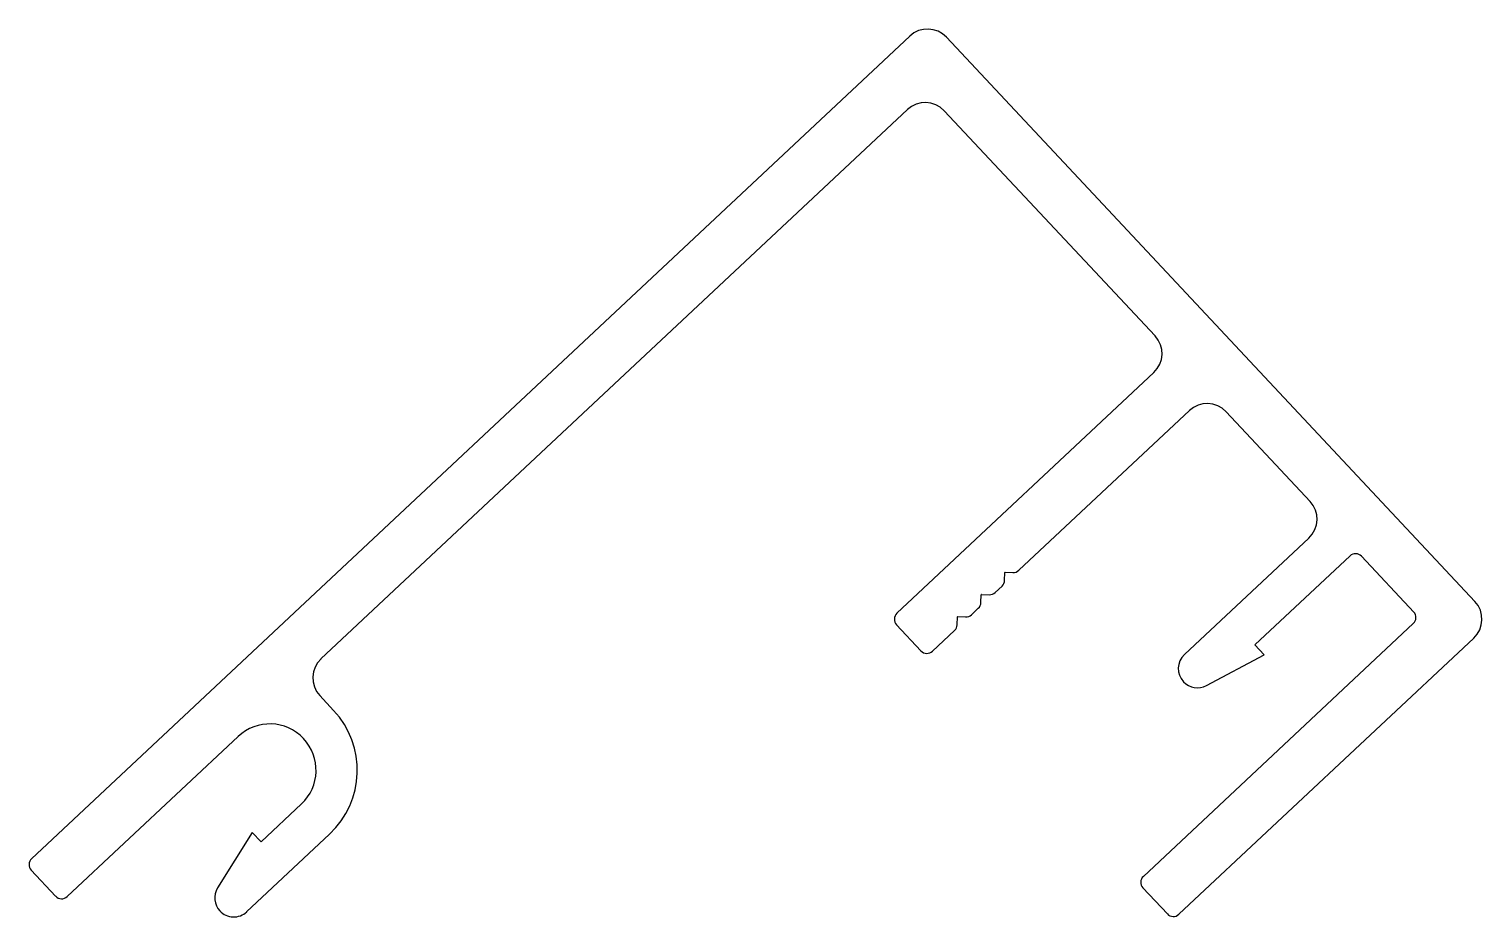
# Model space of a CAD drawing. Header units: inches. Extents: x -23 to 21.7, y 0.1 to 27.4.
import ezdxf

# ---------------------------------------------------------------- set-up
doc = ezdxf.new("R2010")
doc.units = ezdxf.units.IN
doc.header["$MEASUREMENT"] = 0
doc.layers.add('5', color=7, linetype='Continuous')

msp = doc.modelspace()

# ---------------------------------------------------------------- linework, layer by layer
at = {"layer": '5', "color": 7, "linetype": 'Continuous'}
for p, q in [((4.114, 27.194), (-22.925, 1.864)), ((21.516, 9.787), (5.245, 27.157)), ((-14.015, 8.018), (4.04, 24.932)), ((5.171, 24.895), (11.666, 17.962)), ((11.629, 16.831), (3.718, 9.42)), ((7.471, 10.744), (12.723, 15.664)), ((13.853, 15.627), (16.438, 12.868)), ((16.401, 11.737), (12.569, 8.148)), ((14.744, 8.445), (17.67, 11.186)), ((18.024, 11.175), (19.63, 9.46)), ((7.034, 10.435), (7.042, 10.676)), ((7.05, 10.684), (7.292, 10.676)), ((6.304, 9.751), (6.312, 9.993)), ((6.32, 10.001), (6.562, 9.993)), ((6.741, 10.06), (6.955, 10.26)), ((6.955, 10.26), (6.741, 10.06)), ((6.741, 10.06), (6.955, 10.26)), ((6.955, 10.26), (6.741, 10.06)), ((6.741, 10.06), (6.955, 10.26)), ((6.741, 10.06), (6.741, 10.06)), ((6.011, 9.376), (6.225, 9.577)), ((3.706, 9.067), (4.458, 8.264)), ((5.574, 9.067), (5.582, 9.309)), ((5.59, 9.317), (5.832, 9.309)), ((19.619, 9.106), (11.306, 1.32)), ((4.812, 8.253), (5.495, 8.893)), ((5.495, 8.893), (5.495, 8.893)), ((5.495, 8.893), (5.495, 8.893)), ((12.4, 0.152), (21.479, 8.657)), ((13.25, 7.197), (15.024, 8.146)), ((15.024, 8.146), (14.744, 8.445)), ((-13.625, 6.432), (-14.052, 6.888)), ((-21.831, 0.697), (-16.566, 5.629)), ((-14.617, 3.549), (-15.862, 2.384)), ((-16.135, 2.675), (-17.199, 0.964)), ((-16.304, 0.229), (-13.749, 2.622)), ((-15.862, 2.384), (-16.135, 2.675)), ((-22.937, 1.511), (-22.185, 0.708)), ((11.295, 0.966), (12.047, 0.163))]:
    msp.add_line(p, q, dxfattribs=at)
for centre, radius, start, end in [((4.661, 26.61), 0.8, 43.13, 133.13), ((4.587, 24.348), 0.8, 43.13, 133.13), ((11.082, 17.415), 0.8, 313.13, 43.13), ((13.27, 15.08), 0.8, 43.13, 133.13), ((15.854, 12.321), 0.8, 313.13, 43.13), ((17.841, 11.004), 0.25, 43.13, 133.13), ((7.3, 10.926), 0.25, 268.13, 313.13), ((6.784, 10.443), 0.25, 313.13, 358.13), ((7.049, 10.676), 0.008, 88.13, 178.13), ((6.32, 9.993), 0.008, 88.13, 178.13), ((6.57, 10.242), 0.25, 268.13, 313.13), ((3.889, 9.238), 0.25, 133.13, 223.13), ((6.054, 9.759), 0.25, 313.13, 358.13), ((19.448, 9.289), 0.25, 313.13, 43.13), ((20.932, 9.24), 0.8, 313.13, 43.13), ((5.324, 9.075), 0.25, 313.13, 358.13), ((5.59, 9.309), 0.008, 88.13, 178.13), ((5.84, 9.559), 0.25, 268.13, 313.13), ((4.641, 8.435), 0.25, 223.13, 313.13), ((12.972, 7.717), 0.59, 133.13, 223.13), ((-13.468, 7.435), 0.8, 133.13, 223.13), ((12.972, 7.717), 0.59, 223.13, 298.13), ((-15.592, 4.589), 2.695, 313.13, 43.13), ((-15.592, 4.589), 1.425, 43.13, 133.13), ((-15.592, 4.589), 1.425, 313.13, 43.13), ((-22.754, 1.682), 0.25, 133.13, 223.13), ((-16.703, 0.655), 0.584, 148.13, 223.13), ((11.477, 1.137), 0.25, 133.13, 223.13), ((-22.002, 0.879), 0.25, 223.13, 313.13), ((-16.703, 0.655), 0.584, 223.13, 313.13), ((12.229, 0.334), 0.25, 223.13, 313.13)]:
    msp.add_arc(centre, radius, start, end, dxfattribs=at)

doc.saveas('drawing.dxf')
